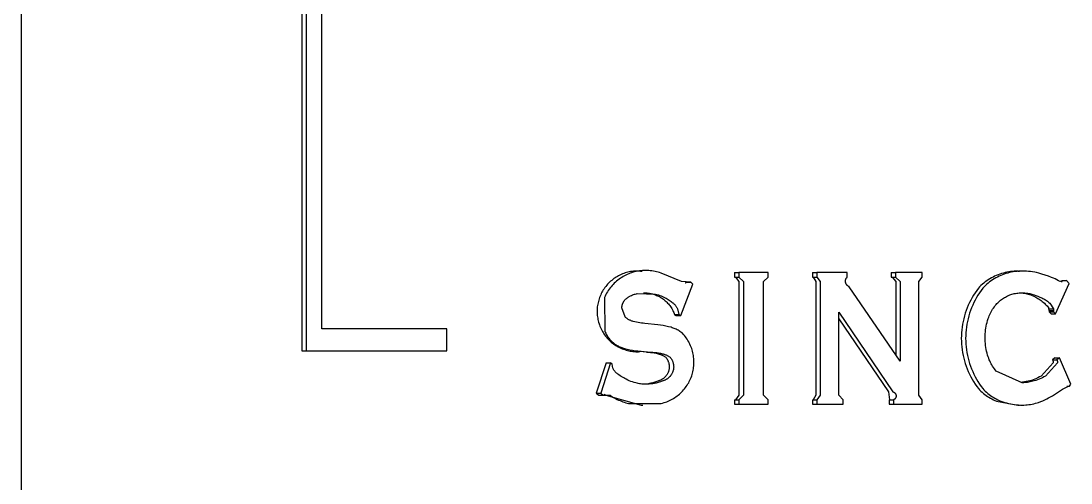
# Model space of a CAD drawing. Header units: millimetres. Extents: x -962 to 3068, y -237 to 2578.
# Drawn here: x 376.51 to 390.86, y 1935 to 1941.31 of the extents above; entities that cross this region are included whole.
import ezdxf

# ---------------------------------------------------------------- set-up
doc = ezdxf.new("R2010")
doc.units = ezdxf.units.MM
doc.header["$MEASUREMENT"] = 0
doc.layers.add('Domyślny', color=7, linetype='Continuous', true_color=0x000000)
doc.layers.add('Utwórz2D linie widoczne', color=7, linetype='Continuous', true_color=0x000000)

msp = doc.modelspace()

# ---------------------------------------------------------------- linework, layer by layer
at = {"layer": 'Domyślny'}
msp.add_line((376.512, 1980.801), (376.512, 1218.401), dxfattribs=at)
at = {"layer": 'Utwórz2D linie widoczne'}
for p, q in [((380.348, 1970.801), (380.348, 1936.801)), ((380.408, 1970.801), (380.408, 1936.801)), ((380.623, 1937.104), (380.623, 1970.497)), ((384.66, 1937.82), (384.643, 1937.81)), ((384.676, 1937.829), (384.66, 1937.82)), ((384.694, 1937.838), (384.676, 1937.829)), ((384.711, 1937.846), (384.694, 1937.838)), ((384.729, 1937.854), (384.711, 1937.846)), ((384.736, 1937.817), (384.718, 1937.805)), ((384.747, 1937.86), (384.729, 1937.854)), ((384.755, 1937.827), (384.736, 1937.817)), ((384.765, 1937.867), (384.747, 1937.86)), ((384.774, 1937.837), (384.755, 1937.827)), ((384.783, 1937.872), (384.765, 1937.867)), ((384.794, 1937.846), (384.774, 1937.837)), ((384.802, 1937.877), (384.783, 1937.872)), ((384.814, 1937.855), (384.794, 1937.846)), ((384.821, 1937.881), (384.802, 1937.877)), ((384.834, 1937.862), (384.814, 1937.855)), ((384.84, 1937.885), (384.821, 1937.881)), ((384.854, 1937.869), (384.834, 1937.862)), ((384.859, 1937.888), (384.84, 1937.885)), ((384.875, 1937.876), (384.854, 1937.869)), ((384.878, 1937.89), (384.859, 1937.888)), ((384.895, 1937.881), (384.875, 1937.876)), ((384.897, 1937.892), (384.878, 1937.89)), ((384.916, 1937.886), (384.895, 1937.881)), ((384.916, 1937.893), (384.897, 1937.892)), ((384.935, 1937.893), (384.916, 1937.893)), ((384.938, 1937.89), (384.916, 1937.886)), ((384.954, 1937.892), (384.935, 1937.893)), ((384.959, 1937.894), (384.938, 1937.89)), ((384.974, 1937.891), (384.954, 1937.892)), ((384.98, 1937.897), (384.959, 1937.894)), ((384.974, 1937.891), (384.997, 1937.891)), ((385.002, 1937.899), (384.98, 1937.897)), ((385.023, 1937.9), (385.002, 1937.899)), ((385.045, 1937.9), (385.023, 1937.9)), ((385.066, 1937.9), (385.045, 1937.9)), ((385.088, 1937.899), (385.066, 1937.9)), ((385.109, 1937.897), (385.088, 1937.899)), ((385.131, 1937.895), (385.109, 1937.897)), ((385.152, 1937.891), (385.131, 1937.895)), ((385.173, 1937.887), (385.152, 1937.891)), ((385.194, 1937.883), (385.173, 1937.887)), ((385.215, 1937.877), (385.194, 1937.883)), ((385.236, 1937.871), (385.215, 1937.877)), ((385.256, 1937.864), (385.236, 1937.871)), ((385.535, 1937.748), (385.256, 1937.864)), ((386.257, 1937.871), (386.318, 1937.871)), ((386.257, 1937.871), (386.257, 1937.809)), ((386.719, 1937.871), (386.318, 1937.871)), ((386.318, 1937.871), (386.318, 1937.809)), ((386.719, 1937.809), (386.719, 1937.871)), ((387.324, 1937.871), (387.384, 1937.871)), ((387.324, 1937.871), (387.324, 1937.809)), ((387.798, 1937.871), (387.384, 1937.871)), ((387.384, 1937.871), (387.384, 1937.809)), ((387.798, 1937.809), (387.798, 1937.871)), ((388.398, 1937.871), (388.458, 1937.871)), ((388.398, 1937.871), (388.398, 1937.809)), ((388.823, 1937.871), (388.458, 1937.871)), ((388.458, 1937.871), (388.458, 1937.809)), ((388.823, 1937.809), (388.823, 1937.871)), ((389.813, 1937.822), (389.791, 1937.811)), ((389.836, 1937.832), (389.813, 1937.822)), ((389.86, 1937.842), (389.836, 1937.832)), ((389.874, 1937.822), (389.851, 1937.811)), ((389.883, 1937.851), (389.86, 1937.842)), ((389.897, 1937.832), (389.874, 1937.822)), ((389.907, 1937.859), (389.883, 1937.851)), ((389.92, 1937.842), (389.897, 1937.832)), ((389.932, 1937.866), (389.907, 1937.859)), ((389.944, 1937.851), (389.92, 1937.842)), ((389.956, 1937.872), (389.932, 1937.866)), ((389.968, 1937.859), (389.944, 1937.851)), ((389.981, 1937.877), (389.956, 1937.872)), ((389.992, 1937.866), (389.968, 1937.859)), ((390.006, 1937.882), (389.981, 1937.877)), ((390.016, 1937.872), (389.992, 1937.866)), ((390.031, 1937.885), (390.006, 1937.882)), ((390.041, 1937.877), (390.016, 1937.872)), ((390.056, 1937.888), (390.031, 1937.885)), ((390.066, 1937.882), (390.041, 1937.877)), ((390.081, 1937.89), (390.056, 1937.888)), ((390.091, 1937.885), (390.066, 1937.882)), ((390.106, 1937.891), (390.081, 1937.89)), ((390.116, 1937.888), (390.091, 1937.885)), ((390.131, 1937.891), (390.106, 1937.891)), ((390.141, 1937.89), (390.116, 1937.888)), ((390.131, 1937.891), (390.153, 1937.891)), ((390.166, 1937.891), (390.141, 1937.89)), ((390.191, 1937.891), (390.166, 1937.891)), ((390.22, 1937.891), (390.191, 1937.891)), ((390.248, 1937.89), (390.22, 1937.891)), ((390.276, 1937.888), (390.248, 1937.89)), ((390.304, 1937.885), (390.276, 1937.888)), ((390.332, 1937.881), (390.304, 1937.885)), ((390.36, 1937.876), (390.332, 1937.881)), ((390.387, 1937.871), (390.36, 1937.876)), ((390.415, 1937.864), (390.387, 1937.871)), ((390.459, 1937.852), (390.415, 1937.864)), ((390.504, 1937.838), (390.459, 1937.852)), ((390.547, 1937.822), (390.504, 1937.838)), ((390.59, 1937.806), (390.547, 1937.822)), ((384.5, 1937.683), (384.489, 1937.668)), ((384.513, 1937.698), (384.5, 1937.683)), ((384.525, 1937.712), (384.513, 1937.698)), ((384.538, 1937.726), (384.525, 1937.712)), ((384.552, 1937.74), (384.538, 1937.726)), ((384.566, 1937.753), (384.552, 1937.74)), ((384.572, 1937.678), (384.559, 1937.662)), ((384.581, 1937.766), (384.566, 1937.753)), ((384.586, 1937.695), (384.572, 1937.678)), ((384.596, 1937.778), (384.581, 1937.766)), ((384.601, 1937.71), (384.586, 1937.695)), ((384.611, 1937.789), (384.596, 1937.778)), ((384.616, 1937.726), (384.601, 1937.71)), ((384.627, 1937.8), (384.611, 1937.789)), ((384.632, 1937.74), (384.616, 1937.726)), ((384.643, 1937.81), (384.627, 1937.8)), ((384.648, 1937.755), (384.632, 1937.74)), ((384.665, 1937.768), (384.648, 1937.755)), ((384.682, 1937.781), (384.665, 1937.768)), ((384.7, 1937.794), (384.682, 1937.781)), ((384.718, 1937.805), (384.7, 1937.794)), ((385.524, 1937.286), (385.691, 1937.714)), ((385.662, 1937.741), (385.535, 1937.748)), ((385.585, 1937.726), (385.583, 1937.726)), ((385.586, 1937.727), (385.585, 1937.726)), ((385.587, 1937.728), (385.586, 1937.727)), ((385.588, 1937.728), (385.587, 1937.728)), ((385.59, 1937.729), (385.588, 1937.728)), ((385.591, 1937.73), (385.59, 1937.729)), ((385.592, 1937.731), (385.591, 1937.73)), ((385.593, 1937.732), (385.592, 1937.731)), ((385.594, 1937.732), (385.593, 1937.732)), ((385.595, 1937.733), (385.594, 1937.732)), ((385.597, 1937.734), (385.595, 1937.733)), ((385.598, 1937.735), (385.597, 1937.734)), ((385.599, 1937.737), (385.598, 1937.735)), ((385.6, 1937.738), (385.599, 1937.737)), ((385.601, 1937.74), (385.6, 1937.739)), ((385.6, 1937.739), (385.6, 1937.738)), ((385.602, 1937.741), (385.601, 1937.74)), ((385.602, 1937.741), (385.662, 1937.741)), ((385.691, 1937.714), (385.662, 1937.741)), ((386.257, 1937.809), (386.318, 1937.809)), ((386.272, 1937.809), (386.32, 1937.748)), ((386.318, 1937.809), (386.38, 1937.748)), ((386.32, 1937.748), (386.32, 1936.195)), ((386.38, 1937.748), (386.38, 1936.195)), ((386.656, 1937.748), (386.719, 1937.809)), ((386.656, 1936.195), (386.656, 1937.748)), ((387.324, 1937.809), (387.384, 1937.809)), ((387.334, 1937.809), (387.37, 1937.748)), ((387.37, 1937.748), (387.37, 1936.195)), ((387.384, 1937.809), (387.43, 1937.748)), ((387.43, 1937.748), (387.43, 1936.195)), ((387.775, 1937.757), (387.776, 1937.76)), ((387.775, 1937.755), (387.775, 1937.757)), ((387.775, 1937.752), (387.775, 1937.755)), ((387.775, 1937.749), (387.775, 1937.752)), ((387.776, 1937.746), (387.775, 1937.749)), ((387.776, 1937.766), (387.777, 1937.768)), ((387.776, 1937.763), (387.776, 1937.766)), ((387.776, 1937.76), (387.776, 1937.763)), ((387.776, 1937.744), (387.776, 1937.746)), ((387.776, 1937.741), (387.776, 1937.744)), ((387.777, 1937.738), (387.776, 1937.741)), ((387.777, 1937.771), (387.778, 1937.774)), ((387.777, 1937.768), (387.777, 1937.771)), ((387.778, 1937.735), (387.777, 1937.738)), ((387.778, 1937.776), (387.779, 1937.779)), ((387.778, 1937.774), (387.778, 1937.776)), ((387.778, 1937.733), (387.778, 1937.735)), ((387.779, 1937.73), (387.778, 1937.733)), ((387.779, 1937.779), (387.78, 1937.782)), ((387.78, 1937.727), (387.779, 1937.73)), ((387.78, 1937.782), (387.781, 1937.784)), ((387.781, 1937.725), (387.78, 1937.727)), ((387.781, 1937.784), (387.782, 1937.787)), ((387.782, 1937.722), (387.781, 1937.725)), ((387.782, 1937.787), (387.783, 1937.789)), ((387.783, 1937.72), (387.782, 1937.722)), ((387.783, 1937.789), (387.785, 1937.792)), ((387.784, 1937.717), (387.783, 1937.72)), ((387.786, 1937.715), (387.784, 1937.717)), ((387.785, 1937.792), (387.786, 1937.794)), ((387.786, 1937.794), (387.787, 1937.796)), ((387.787, 1937.713), (387.786, 1937.715)), ((387.787, 1937.796), (387.789, 1937.799)), ((387.788, 1937.71), (387.787, 1937.713)), ((387.79, 1937.708), (387.788, 1937.71)), ((387.789, 1937.799), (387.79, 1937.801)), ((387.79, 1937.801), (387.792, 1937.803)), ((387.792, 1937.706), (387.79, 1937.708)), ((387.792, 1937.803), (387.794, 1937.805)), ((387.793, 1937.704), (387.792, 1937.706)), ((387.795, 1937.701), (387.793, 1937.704)), ((387.794, 1937.805), (387.796, 1937.807)), ((387.797, 1937.699), (387.795, 1937.701)), ((387.796, 1937.807), (387.798, 1937.809)), ((387.799, 1937.697), (387.797, 1937.699)), ((387.801, 1937.695), (387.799, 1937.697)), ((387.803, 1937.694), (387.801, 1937.695)), ((387.805, 1937.692), (387.803, 1937.694)), ((387.807, 1937.69), (387.805, 1937.692)), ((387.809, 1937.689), (387.807, 1937.69)), ((387.812, 1937.687), (387.809, 1937.689)), ((387.814, 1937.686), (387.812, 1937.687)), ((387.816, 1937.684), (387.814, 1937.686)), ((387.819, 1937.683), (387.816, 1937.684)), ((387.821, 1937.682), (387.819, 1937.683)), ((387.824, 1937.681), (387.821, 1937.682)), ((387.826, 1937.679), (387.824, 1937.681)), ((388.521, 1936.66), (387.826, 1937.679)), ((388.398, 1937.809), (388.458, 1937.809)), ((388.412, 1937.809), (388.461, 1937.748)), ((388.458, 1937.809), (388.521, 1937.748)), ((388.461, 1937.748), (388.461, 1936.749)), ((388.521, 1937.748), (388.521, 1936.66)), ((388.777, 1937.748), (388.823, 1937.809)), ((388.777, 1936.195), (388.777, 1937.748)), ((389.608, 1937.677), (389.591, 1937.659)), ((389.626, 1937.695), (389.608, 1937.677)), ((389.645, 1937.712), (389.626, 1937.695)), ((389.664, 1937.728), (389.645, 1937.712)), ((389.668, 1937.677), (389.651, 1937.659)), ((389.684, 1937.744), (389.664, 1937.728)), ((389.686, 1937.695), (389.668, 1937.677)), ((389.705, 1937.758), (389.684, 1937.744)), ((389.705, 1937.712), (389.686, 1937.695)), ((389.725, 1937.773), (389.705, 1937.758)), ((389.724, 1937.728), (389.705, 1937.712)), ((389.744, 1937.744), (389.724, 1937.728)), ((389.747, 1937.786), (389.725, 1937.773)), ((389.765, 1937.758), (389.744, 1937.744)), ((389.769, 1937.799), (389.747, 1937.786)), ((389.786, 1937.773), (389.765, 1937.758)), ((389.791, 1937.811), (389.769, 1937.799)), ((389.807, 1937.786), (389.786, 1937.773)), ((389.829, 1937.799), (389.807, 1937.786)), ((389.851, 1937.811), (389.829, 1937.799)), ((390.615, 1937.796), (390.59, 1937.806)), ((390.639, 1937.785), (390.615, 1937.796)), ((390.663, 1937.773), (390.639, 1937.785)), ((390.644, 1937.31), (390.832, 1937.724)), ((390.686, 1937.761), (390.663, 1937.773)), ((390.709, 1937.748), (390.686, 1937.761)), ((390.796, 1937.765), (390.709, 1937.748)), ((390.736, 1937.765), (390.723, 1937.739)), ((390.736, 1937.765), (390.796, 1937.765)), ((390.832, 1937.724), (390.796, 1937.765)), ((384.416, 1937.533), (384.41, 1937.515)), ((384.423, 1937.551), (384.416, 1937.533)), ((384.431, 1937.568), (384.423, 1937.551)), ((384.439, 1937.586), (384.431, 1937.568)), ((384.448, 1937.603), (384.439, 1937.586)), ((384.457, 1937.62), (384.448, 1937.603)), ((384.467, 1937.636), (384.457, 1937.62)), ((384.478, 1937.652), (384.467, 1937.636)), ((384.489, 1937.668), (384.478, 1937.652)), ((384.49, 1937.552), (384.481, 1937.532)), ((384.481, 1937.532), (384.488, 1937.069)), ((384.5, 1937.571), (384.49, 1937.552)), ((384.51, 1937.59), (384.5, 1937.571)), ((384.522, 1937.609), (384.51, 1937.59)), ((384.533, 1937.627), (384.522, 1937.609)), ((384.546, 1937.644), (384.533, 1937.627)), ((384.559, 1937.662), (384.546, 1937.644)), ((384.79, 1937.524), (384.796, 1937.529)), ((384.796, 1937.529), (384.802, 1937.534)), ((384.802, 1937.534), (384.808, 1937.538)), ((384.808, 1937.538), (384.815, 1937.542)), ((384.815, 1937.542), (384.821, 1937.546)), ((384.821, 1937.546), (384.828, 1937.55)), ((384.828, 1937.55), (384.84, 1937.556)), ((384.84, 1937.556), (384.853, 1937.561)), ((384.853, 1937.561), (384.866, 1937.566)), ((384.866, 1937.566), (384.878, 1937.571)), ((384.878, 1937.571), (384.891, 1937.575)), ((384.891, 1937.575), (384.904, 1937.579)), ((384.904, 1937.579), (384.918, 1937.582)), ((384.918, 1937.582), (384.931, 1937.585)), ((384.931, 1937.585), (385.181, 1937.578)), ((385.016, 1937.596), (385.031, 1937.596)), ((385.031, 1937.596), (385.047, 1937.595)), ((385.041, 1937.597), (385.041, 1937.597)), ((385.047, 1937.595), (385.062, 1937.594)), ((385.062, 1937.594), (385.077, 1937.593)), ((385.077, 1937.593), (385.092, 1937.591)), ((385.092, 1937.591), (385.107, 1937.588)), ((385.107, 1937.588), (385.122, 1937.585)), ((385.122, 1937.585), (385.137, 1937.581)), ((385.137, 1937.581), (385.152, 1937.577)), ((385.152, 1937.577), (385.167, 1937.572)), ((385.167, 1937.572), (385.181, 1937.567)), ((385.181, 1937.578), (385.2, 1937.573)), ((385.181, 1937.567), (385.195, 1937.561)), ((385.195, 1937.561), (385.209, 1937.555)), ((385.2, 1937.573), (385.22, 1937.567)), ((385.209, 1937.555), (385.223, 1937.548)), ((385.22, 1937.567), (385.238, 1937.561)), ((385.223, 1937.548), (385.237, 1937.541)), ((385.237, 1937.541), (385.25, 1937.533)), ((385.238, 1937.561), (385.257, 1937.553)), ((385.25, 1937.533), (385.263, 1937.525)), ((385.257, 1937.553), (385.276, 1937.546)), ((385.276, 1937.546), (385.294, 1937.538)), ((385.294, 1937.538), (385.312, 1937.529)), ((385.312, 1937.529), (385.326, 1937.522)), ((389.505, 1937.53), (389.486, 1937.496)), ((389.525, 1937.563), (389.505, 1937.53)), ((389.546, 1937.596), (389.525, 1937.563)), ((389.568, 1937.628), (389.546, 1937.596)), ((389.565, 1937.53), (389.546, 1937.496)), ((389.585, 1937.563), (389.565, 1937.53)), ((389.591, 1937.659), (389.568, 1937.628)), ((389.606, 1937.596), (389.585, 1937.563)), ((389.628, 1937.628), (389.606, 1937.596)), ((389.651, 1937.659), (389.628, 1937.628)), ((389.933, 1937.522), (389.946, 1937.53)), ((389.946, 1937.53), (389.961, 1937.538)), ((389.961, 1937.538), (389.975, 1937.546)), ((389.975, 1937.546), (389.99, 1937.553)), ((389.99, 1937.553), (390.004, 1937.56)), ((390.004, 1937.56), (390.02, 1937.566)), ((390.02, 1937.566), (390.035, 1937.571)), ((390.035, 1937.571), (390.05, 1937.576)), ((390.05, 1937.576), (390.066, 1937.581)), ((390.066, 1937.581), (390.082, 1937.585)), ((390.082, 1937.585), (390.098, 1937.588)), ((390.098, 1937.588), (390.114, 1937.591)), ((390.114, 1937.591), (390.13, 1937.593)), ((390.13, 1937.593), (390.146, 1937.595)), ((390.146, 1937.595), (390.162, 1937.596)), ((390.162, 1937.596), (390.179, 1937.597)), ((390.166, 1937.596), (390.184, 1937.594)), ((390.179, 1937.597), (390.195, 1937.597)), ((390.184, 1937.594), (390.202, 1937.592)), ((390.195, 1937.597), (390.211, 1937.596)), ((390.202, 1937.592), (390.22, 1937.589)), ((390.211, 1937.596), (390.227, 1937.595)), ((390.22, 1937.589), (390.238, 1937.586)), ((390.227, 1937.595), (390.244, 1937.593)), ((390.238, 1937.586), (390.255, 1937.582)), ((390.244, 1937.593), (390.26, 1937.591)), ((390.255, 1937.582), (390.273, 1937.577)), ((390.26, 1937.591), (390.276, 1937.588)), ((390.273, 1937.577), (390.29, 1937.572)), ((390.276, 1937.588), (390.292, 1937.585)), ((390.29, 1937.572), (390.307, 1937.566)), ((390.292, 1937.585), (390.307, 1937.581)), ((390.307, 1937.581), (390.323, 1937.577)), ((390.307, 1937.566), (390.324, 1937.56)), ((390.323, 1937.577), (390.351, 1937.568)), ((390.324, 1937.56), (390.341, 1937.553)), ((390.341, 1937.553), (390.357, 1937.546)), ((390.351, 1937.568), (390.378, 1937.559)), ((390.357, 1937.546), (390.374, 1937.538)), ((390.374, 1937.538), (390.39, 1937.529)), ((390.378, 1937.559), (390.405, 1937.549)), ((390.39, 1937.529), (390.405, 1937.52)), ((390.405, 1937.549), (390.432, 1937.538)), ((390.432, 1937.538), (390.459, 1937.525)), ((384.385, 1937.402), (384.384, 1937.383)), ((384.388, 1937.421), (384.385, 1937.402)), ((384.391, 1937.44), (384.388, 1937.421)), ((384.395, 1937.459), (384.391, 1937.44)), ((384.399, 1937.478), (384.395, 1937.459)), ((384.404, 1937.496), (384.399, 1937.478)), ((384.41, 1937.515), (384.404, 1937.496)), ((384.722, 1937.41), (384.723, 1937.415)), ((384.722, 1937.404), (384.722, 1937.41)), ((384.722, 1937.399), (384.722, 1937.404)), ((384.722, 1937.394), (384.722, 1937.399)), ((384.722, 1937.389), (384.722, 1937.394)), ((384.764, 1937.266), (384.722, 1937.389)), ((384.723, 1937.415), (384.724, 1937.42)), ((384.724, 1937.42), (384.725, 1937.425)), ((384.725, 1937.425), (384.726, 1937.43)), ((384.726, 1937.43), (384.727, 1937.435)), ((384.727, 1937.435), (384.729, 1937.44)), ((384.729, 1937.44), (384.73, 1937.445)), ((384.73, 1937.445), (384.732, 1937.45)), ((384.732, 1937.45), (384.734, 1937.455)), ((384.734, 1937.455), (384.736, 1937.459)), ((384.736, 1937.459), (384.738, 1937.464)), ((384.738, 1937.464), (384.741, 1937.469)), ((384.741, 1937.469), (384.743, 1937.473)), ((384.743, 1937.473), (384.746, 1937.478)), ((384.746, 1937.478), (384.749, 1937.482)), ((384.749, 1937.482), (384.752, 1937.486)), ((384.752, 1937.486), (384.757, 1937.492)), ((384.757, 1937.492), (384.762, 1937.498)), ((384.762, 1937.498), (384.767, 1937.504)), ((384.767, 1937.504), (384.772, 1937.509)), ((384.772, 1937.509), (384.778, 1937.514)), ((384.778, 1937.514), (384.784, 1937.519)), ((384.784, 1937.519), (384.79, 1937.524)), ((385.263, 1937.525), (385.276, 1937.517)), ((385.276, 1937.517), (385.288, 1937.508)), ((385.288, 1937.508), (385.3, 1937.498)), ((385.3, 1937.498), (385.312, 1937.488)), ((385.312, 1937.488), (385.324, 1937.478)), ((385.324, 1937.478), (385.335, 1937.467)), ((385.326, 1937.522), (385.34, 1937.514)), ((385.335, 1937.467), (385.345, 1937.456)), ((385.34, 1937.514), (385.353, 1937.506)), ((385.345, 1937.456), (385.356, 1937.445)), ((385.353, 1937.506), (385.367, 1937.497)), ((385.356, 1937.445), (385.366, 1937.433)), ((385.366, 1937.433), (385.375, 1937.421)), ((385.367, 1937.497), (385.38, 1937.488)), ((385.375, 1937.421), (385.384, 1937.409)), ((385.38, 1937.488), (385.392, 1937.479)), ((385.384, 1937.409), (385.393, 1937.396)), ((385.392, 1937.479), (385.405, 1937.469)), ((385.393, 1937.396), (385.401, 1937.383)), ((385.405, 1937.469), (385.417, 1937.459)), ((385.417, 1937.459), (385.424, 1937.453)), ((385.424, 1937.453), (385.43, 1937.447)), ((385.43, 1937.447), (385.436, 1937.441)), ((385.436, 1937.441), (385.442, 1937.435)), ((385.442, 1937.435), (385.448, 1937.428)), ((385.448, 1937.428), (385.453, 1937.422)), ((385.453, 1937.422), (385.458, 1937.415)), ((385.458, 1937.415), (385.463, 1937.408)), ((385.463, 1937.408), (385.468, 1937.401)), ((385.468, 1937.401), (385.473, 1937.394)), ((385.473, 1937.394), (385.477, 1937.386)), ((385.477, 1937.386), (385.481, 1937.378)), ((389.437, 1937.39), (389.424, 1937.353)), ((389.452, 1937.426), (389.437, 1937.39)), ((389.469, 1937.461), (389.452, 1937.426)), ((389.486, 1937.496), (389.469, 1937.461)), ((389.498, 1937.39), (389.484, 1937.353)), ((389.513, 1937.426), (389.498, 1937.39)), ((389.529, 1937.461), (389.513, 1937.426)), ((389.546, 1937.496), (389.529, 1937.461)), ((389.786, 1937.371), (389.797, 1937.388)), ((389.797, 1937.388), (389.809, 1937.405)), ((389.809, 1937.405), (389.822, 1937.421)), ((389.822, 1937.421), (389.835, 1937.437)), ((389.835, 1937.437), (389.845, 1937.449)), ((389.845, 1937.449), (389.857, 1937.46)), ((389.857, 1937.46), (389.869, 1937.472)), ((389.869, 1937.472), (389.881, 1937.482)), ((389.881, 1937.482), (389.893, 1937.493)), ((389.893, 1937.493), (389.906, 1937.503)), ((389.906, 1937.503), (389.919, 1937.512)), ((389.919, 1937.512), (389.933, 1937.522)), ((390.405, 1937.52), (390.421, 1937.51)), ((390.421, 1937.51), (390.436, 1937.5)), ((390.436, 1937.5), (390.45, 1937.49)), ((390.45, 1937.49), (390.464, 1937.478)), ((390.459, 1937.525), (390.471, 1937.519)), ((390.464, 1937.478), (390.478, 1937.467)), ((390.471, 1937.519), (390.484, 1937.513)), ((390.478, 1937.467), (390.492, 1937.455)), ((390.484, 1937.513), (390.497, 1937.506)), ((390.492, 1937.455), (390.505, 1937.442)), ((390.497, 1937.506), (390.509, 1937.498)), ((390.505, 1937.442), (390.517, 1937.429)), ((390.509, 1937.498), (390.521, 1937.49)), ((390.517, 1937.429), (390.53, 1937.416)), ((390.521, 1937.49), (390.533, 1937.482)), ((390.53, 1937.416), (390.541, 1937.402)), ((390.533, 1937.482), (390.544, 1937.474)), ((390.541, 1937.402), (390.553, 1937.388)), ((390.544, 1937.474), (390.555, 1937.465)), ((390.558, 1937.355), (390.553, 1937.388)), ((390.555, 1937.465), (390.566, 1937.455)), ((390.566, 1937.455), (390.615, 1937.378)), ((384.384, 1937.383), (384.382, 1937.364)), ((384.382, 1937.364), (384.382, 1937.345)), ((384.382, 1937.345), (384.382, 1937.325)), ((384.382, 1937.325), (384.383, 1937.306)), ((384.383, 1937.306), (384.385, 1937.287)), ((384.385, 1937.287), (384.387, 1937.268)), ((384.387, 1937.268), (384.39, 1937.249)), ((384.39, 1937.249), (384.393, 1937.23)), ((384.771, 1937.26), (384.764, 1937.266)), ((384.778, 1937.254), (384.771, 1937.26)), ((384.785, 1937.248), (384.778, 1937.254)), ((384.793, 1937.243), (384.785, 1937.248)), ((384.8, 1937.237), (384.793, 1937.243)), ((385.401, 1937.383), (385.409, 1937.37)), ((385.409, 1937.37), (385.416, 1937.356)), ((385.416, 1937.356), (385.423, 1937.342)), ((385.423, 1937.342), (385.429, 1937.328)), ((385.429, 1937.328), (385.435, 1937.314)), ((385.435, 1937.314), (385.44, 1937.3)), ((385.44, 1937.3), (385.5, 1937.3)), ((385.44, 1937.3), (385.464, 1937.286)), ((385.464, 1937.286), (385.524, 1937.286)), ((385.481, 1937.378), (385.5, 1937.3)), ((385.5, 1937.3), (385.524, 1937.286)), ((387.686, 1936.195), (387.686, 1937.331)), ((387.686, 1937.331), (388.424, 1936.243)), ((387.686, 1937.242), (388.364, 1936.243)), ((389.39, 1937.242), (389.381, 1937.204)), ((389.4, 1937.279), (389.39, 1937.242)), ((389.411, 1937.317), (389.4, 1937.279)), ((389.424, 1937.353), (389.411, 1937.317)), ((389.45, 1937.242), (389.441, 1937.204)), ((389.46, 1937.279), (389.45, 1937.242)), ((389.471, 1937.317), (389.46, 1937.279)), ((389.484, 1937.353), (389.471, 1937.317)), ((389.716, 1937.218), (389.725, 1937.243)), ((389.725, 1937.243), (389.732, 1937.262)), ((389.732, 1937.262), (389.739, 1937.281)), ((389.739, 1937.281), (389.747, 1937.3)), ((389.747, 1937.3), (389.756, 1937.318)), ((389.756, 1937.318), (389.766, 1937.336)), ((389.766, 1937.336), (389.776, 1937.354)), ((389.776, 1937.354), (389.786, 1937.371)), ((390.554, 1937.378), (390.615, 1937.378)), ((390.558, 1937.355), (390.618, 1937.355)), ((390.558, 1937.355), (390.559, 1937.334)), ((390.559, 1937.334), (390.619, 1937.334)), ((390.559, 1937.334), (390.583, 1937.31)), ((390.583, 1937.31), (390.644, 1937.31)), ((390.615, 1937.378), (390.618, 1937.355)), ((390.618, 1937.355), (390.619, 1937.334)), ((390.619, 1937.334), (390.644, 1937.31)), ((382.329, 1937.104), (380.623, 1937.104)), ((382.329, 1936.801), (382.329, 1937.104)), ((384.393, 1937.23), (384.398, 1937.211)), ((384.398, 1937.211), (384.402, 1937.193)), ((384.402, 1937.193), (384.408, 1937.174)), ((384.408, 1937.174), (384.414, 1937.156)), ((384.414, 1937.156), (384.421, 1937.138)), ((384.421, 1937.138), (384.428, 1937.12)), ((384.428, 1937.12), (384.436, 1937.103)), ((384.436, 1937.103), (384.445, 1937.086)), ((384.808, 1937.233), (384.8, 1937.237)), ((384.816, 1937.228), (384.808, 1937.233)), ((384.824, 1937.224), (384.816, 1937.228)), ((384.832, 1937.22), (384.824, 1937.224)), ((384.841, 1937.216), (384.832, 1937.22)), ((384.849, 1937.213), (384.841, 1937.216)), ((384.858, 1937.209), (384.849, 1937.213)), ((384.866, 1937.207), (384.858, 1937.209)), ((384.875, 1937.204), (384.866, 1937.207)), ((384.897, 1937.198), (384.875, 1937.204)), ((384.92, 1937.193), (384.897, 1937.198)), ((384.942, 1937.188), (384.92, 1937.193)), ((384.964, 1937.184), (384.942, 1937.188)), ((384.987, 1937.181), (384.964, 1937.184)), ((385.01, 1937.179), (384.987, 1937.181)), ((385.032, 1937.177), (385.01, 1937.179)), ((385.213, 1937.16), (385.032, 1937.177)), ((385.249, 1937.155), (385.213, 1937.16)), ((385.285, 1937.149), (385.249, 1937.155)), ((385.321, 1937.142), (385.285, 1937.149)), ((385.357, 1937.133), (385.321, 1937.142)), ((385.393, 1937.124), (385.357, 1937.133)), ((385.407, 1937.119), (385.393, 1937.124)), ((385.421, 1937.114), (385.407, 1937.119)), ((385.435, 1937.109), (385.421, 1937.114)), ((385.449, 1937.103), (385.435, 1937.109)), ((385.462, 1937.097), (385.449, 1937.103)), ((389.368, 1937.127), (389.363, 1937.089)), ((389.374, 1937.166), (389.368, 1937.127)), ((389.381, 1937.204), (389.374, 1937.166)), ((389.428, 1937.127), (389.423, 1937.089)), ((389.434, 1937.166), (389.428, 1937.127)), ((389.441, 1937.204), (389.434, 1937.166)), ((389.689, 1937.088), (389.693, 1937.114)), ((389.693, 1937.114), (389.697, 1937.141)), ((389.697, 1937.141), (389.703, 1937.167)), ((389.703, 1937.167), (389.709, 1937.192)), ((389.709, 1937.192), (389.716, 1937.218)), ((384.445, 1937.086), (384.454, 1937.069)), ((384.454, 1937.069), (384.464, 1937.052)), ((384.464, 1937.052), (384.474, 1937.036)), ((384.474, 1937.036), (384.485, 1937.02)), ((384.485, 1937.02), (384.497, 1937.005)), ((384.488, 1937.069), (384.494, 1937.056)), ((384.494, 1937.056), (384.5, 1937.044)), ((384.497, 1937.005), (384.509, 1936.99)), ((384.5, 1937.044), (384.506, 1937.032)), ((384.506, 1937.032), (384.512, 1937.02)), ((384.509, 1936.99), (384.521, 1936.975)), ((384.512, 1937.02), (384.519, 1937.008)), ((384.519, 1937.008), (384.527, 1936.997)), ((384.521, 1936.975), (384.534, 1936.961)), ((384.527, 1936.997), (384.535, 1936.985)), ((384.534, 1936.961), (384.548, 1936.948)), ((384.535, 1936.985), (384.543, 1936.974)), ((384.543, 1936.974), (384.551, 1936.964)), ((384.551, 1936.964), (384.56, 1936.953)), ((385.476, 1937.091), (385.462, 1937.097)), ((385.489, 1937.083), (385.476, 1937.091)), ((385.501, 1937.076), (385.489, 1937.083)), ((385.514, 1937.068), (385.501, 1937.076)), ((385.526, 1937.06), (385.514, 1937.068)), ((385.538, 1937.051), (385.526, 1937.06)), ((385.55, 1937.042), (385.538, 1937.051)), ((385.564, 1937.027), (385.55, 1937.042)), ((385.576, 1937.011), (385.564, 1937.027)), ((385.589, 1936.995), (385.576, 1937.011)), ((385.601, 1936.979), (385.589, 1936.995)), ((385.612, 1936.962), (385.601, 1936.979)), ((385.623, 1936.945), (385.612, 1936.962)), ((389.358, 1937.011), (389.357, 1936.973)), ((389.357, 1936.973), (389.358, 1936.934)), ((389.36, 1937.05), (389.358, 1937.011)), ((389.363, 1937.089), (389.36, 1937.05)), ((389.418, 1937.011), (389.417, 1936.973)), ((389.417, 1936.973), (389.418, 1936.934)), ((389.42, 1937.05), (389.418, 1937.011)), ((389.423, 1937.089), (389.42, 1937.05)), ((389.684, 1937.035), (389.686, 1937.061)), ((389.684, 1937.008), (389.684, 1937.035)), ((389.684, 1936.982), (389.684, 1937.008)), ((389.684, 1936.955), (389.684, 1936.982)), ((389.684, 1936.929), (389.684, 1936.955)), ((389.686, 1937.061), (389.689, 1937.088)), ((384.548, 1936.948), (384.562, 1936.934)), ((384.56, 1936.953), (384.57, 1936.943)), ((384.562, 1936.934), (384.576, 1936.922)), ((384.57, 1936.943), (384.579, 1936.934)), ((384.576, 1936.922), (384.591, 1936.909)), ((384.579, 1936.934), (384.589, 1936.924)), ((384.589, 1936.924), (384.6, 1936.915)), ((384.591, 1936.909), (384.606, 1936.898)), ((384.6, 1936.915), (384.61, 1936.907)), ((384.606, 1936.898), (384.622, 1936.887)), ((384.61, 1936.907), (384.621, 1936.898)), ((384.621, 1936.898), (384.633, 1936.891)), ((384.622, 1936.887), (384.638, 1936.876)), ((384.633, 1936.891), (384.644, 1936.883)), ((384.638, 1936.876), (384.655, 1936.866)), ((384.644, 1936.883), (384.656, 1936.876)), ((384.655, 1936.866), (384.671, 1936.857)), ((384.656, 1936.876), (384.668, 1936.87)), ((384.668, 1936.87), (384.68, 1936.863)), ((384.671, 1936.857), (384.688, 1936.848)), ((384.68, 1936.863), (384.692, 1936.858)), ((384.688, 1936.848), (384.706, 1936.84)), ((384.692, 1936.858), (384.705, 1936.852)), ((384.705, 1936.852), (384.718, 1936.847)), ((384.706, 1936.84), (384.723, 1936.832)), ((384.718, 1936.847), (384.731, 1936.843)), ((384.723, 1936.832), (384.741, 1936.825)), ((384.731, 1936.843), (384.744, 1936.838)), ((384.741, 1936.825), (384.759, 1936.819)), ((384.744, 1936.838), (384.757, 1936.835)), ((384.757, 1936.835), (384.792, 1936.826)), ((384.759, 1936.819), (384.778, 1936.813)), ((384.778, 1936.813), (384.796, 1936.808)), ((384.792, 1936.826), (384.828, 1936.818)), ((384.828, 1936.818), (384.864, 1936.811)), ((384.864, 1936.811), (384.901, 1936.805)), ((385.633, 1936.928), (385.623, 1936.945)), ((385.642, 1936.91), (385.633, 1936.928)), ((385.651, 1936.892), (385.642, 1936.91)), ((385.659, 1936.873), (385.651, 1936.892)), ((385.667, 1936.854), (385.659, 1936.873)), ((385.674, 1936.836), (385.667, 1936.854)), ((385.68, 1936.816), (385.674, 1936.836)), ((385.685, 1936.797), (385.68, 1936.816)), ((389.358, 1936.934), (389.36, 1936.895)), ((389.36, 1936.895), (389.363, 1936.856)), ((389.363, 1936.856), (389.368, 1936.818)), ((389.368, 1936.818), (389.374, 1936.779)), ((389.418, 1936.934), (389.42, 1936.895)), ((389.42, 1936.895), (389.423, 1936.856)), ((389.423, 1936.856), (389.428, 1936.818)), ((389.428, 1936.818), (389.434, 1936.779)), ((389.686, 1936.902), (389.684, 1936.929)), ((389.689, 1936.876), (389.686, 1936.902)), ((389.693, 1936.849), (389.689, 1936.876)), ((389.697, 1936.823), (389.693, 1936.849)), ((389.703, 1936.797), (389.697, 1936.823)), ((380.348, 1936.801), (380.408, 1936.801)), ((380.408, 1936.801), (382.329, 1936.801)), ((384.796, 1936.808), (384.815, 1936.803)), ((384.815, 1936.803), (384.834, 1936.8)), ((384.834, 1936.8), (384.853, 1936.796)), ((384.853, 1936.796), (384.872, 1936.794)), ((384.872, 1936.794), (384.891, 1936.792)), ((384.891, 1936.792), (384.91, 1936.791)), ((384.901, 1936.805), (384.937, 1936.801)), ((384.91, 1936.791), (384.929, 1936.791)), ((384.929, 1936.791), (384.949, 1936.791)), ((384.937, 1936.801), (385.117, 1936.785)), ((384.949, 1936.791), (384.968, 1936.792)), ((385.057, 1936.785), (384.968, 1936.792)), ((385.057, 1936.785), (385.083, 1936.784)), ((385.083, 1936.784), (385.11, 1936.781)), ((385.11, 1936.781), (385.136, 1936.778)), ((385.117, 1936.785), (385.143, 1936.784)), ((385.136, 1936.778), (385.162, 1936.774)), ((385.143, 1936.784), (385.17, 1936.781)), ((385.162, 1936.774), (385.188, 1936.769)), ((385.17, 1936.781), (385.196, 1936.778)), ((385.188, 1936.769), (385.214, 1936.763)), ((385.196, 1936.778), (385.222, 1936.774)), ((385.214, 1936.763), (385.223, 1936.761)), ((385.222, 1936.774), (385.248, 1936.769)), ((385.223, 1936.761), (385.232, 1936.758)), ((385.232, 1936.758), (385.24, 1936.756)), ((385.24, 1936.756), (385.249, 1936.753)), ((385.248, 1936.769), (385.274, 1936.763)), ((385.249, 1936.753), (385.257, 1936.75)), ((385.257, 1936.75), (385.265, 1936.746)), ((385.265, 1936.746), (385.273, 1936.742)), ((385.273, 1936.742), (385.281, 1936.738)), ((385.274, 1936.763), (385.283, 1936.761)), ((385.281, 1936.738), (385.289, 1936.734)), ((385.283, 1936.761), (385.292, 1936.758)), ((385.289, 1936.734), (385.297, 1936.729)), ((385.292, 1936.758), (385.3, 1936.756)), ((385.297, 1936.729), (385.304, 1936.724)), ((385.3, 1936.756), (385.309, 1936.753)), ((385.304, 1936.724), (385.311, 1936.719)), ((385.309, 1936.753), (385.317, 1936.75)), ((385.311, 1936.719), (385.319, 1936.714)), ((385.317, 1936.75), (385.325, 1936.746)), ((385.319, 1936.714), (385.325, 1936.708)), ((385.325, 1936.746), (385.333, 1936.742)), ((385.325, 1936.708), (385.33, 1936.702)), ((385.33, 1936.702), (385.334, 1936.697)), ((385.333, 1936.742), (385.341, 1936.738)), ((385.334, 1936.697), (385.337, 1936.691)), ((385.337, 1936.691), (385.341, 1936.685)), ((385.341, 1936.738), (385.349, 1936.734)), ((385.341, 1936.685), (385.344, 1936.679)), ((385.344, 1936.679), (385.347, 1936.673)), ((385.347, 1936.673), (385.35, 1936.667)), ((385.349, 1936.734), (385.357, 1936.729)), ((385.357, 1936.729), (385.364, 1936.724)), ((385.364, 1936.724), (385.371, 1936.719)), ((385.371, 1936.719), (385.379, 1936.714)), ((385.379, 1936.714), (385.386, 1936.708)), ((385.386, 1936.708), (385.39, 1936.702)), ((385.39, 1936.702), (385.394, 1936.697)), ((385.394, 1936.697), (385.397, 1936.691)), ((385.397, 1936.691), (385.401, 1936.685)), ((385.401, 1936.685), (385.404, 1936.679)), ((385.404, 1936.679), (385.407, 1936.673)), ((385.407, 1936.673), (385.41, 1936.667)), ((385.69, 1936.777), (385.685, 1936.797)), ((385.694, 1936.758), (385.69, 1936.777)), ((385.698, 1936.738), (385.694, 1936.758)), ((385.701, 1936.718), (385.698, 1936.738)), ((385.703, 1936.698), (385.701, 1936.718)), ((385.704, 1936.678), (385.703, 1936.698)), ((385.705, 1936.657), (385.704, 1936.678)), ((389.374, 1936.779), (389.381, 1936.741)), ((389.381, 1936.741), (389.39, 1936.703)), ((389.39, 1936.703), (389.4, 1936.666)), ((389.434, 1936.779), (389.441, 1936.741)), ((389.441, 1936.741), (389.45, 1936.703)), ((389.45, 1936.703), (389.46, 1936.666)), ((389.709, 1936.771), (389.703, 1936.797)), ((389.716, 1936.745), (389.709, 1936.771)), ((389.725, 1936.72), (389.716, 1936.745)), ((389.732, 1936.701), (389.725, 1936.72)), ((389.739, 1936.682), (389.732, 1936.701)), ((389.747, 1936.664), (389.739, 1936.682)), ((390.637, 1936.708), (390.603, 1936.681)), ((390.603, 1936.681), (390.663, 1936.681)), ((390.603, 1936.681), (390.604, 1936.678)), ((390.604, 1936.678), (390.605, 1936.676)), ((390.605, 1936.676), (390.606, 1936.673)), ((390.606, 1936.673), (390.607, 1936.671)), ((390.607, 1936.671), (390.608, 1936.668)), ((390.608, 1936.668), (390.609, 1936.665)), ((390.637, 1936.708), (390.697, 1936.708)), ((390.697, 1936.708), (390.663, 1936.681)), ((390.663, 1936.681), (390.664, 1936.678)), ((390.664, 1936.678), (390.665, 1936.676)), ((390.665, 1936.676), (390.666, 1936.673)), ((390.666, 1936.673), (390.667, 1936.671)), ((390.667, 1936.671), (390.668, 1936.668)), ((390.668, 1936.668), (390.669, 1936.665)), ((390.856, 1936.346), (390.697, 1936.708)), ((384.505, 1936.637), (384.371, 1936.223)), ((384.565, 1936.637), (384.431, 1936.223)), ((384.505, 1936.637), (384.565, 1936.637)), ((384.589, 1936.62), (384.565, 1936.637)), ((384.598, 1936.565), (384.589, 1936.62)), ((384.602, 1936.558), (384.598, 1936.565)), ((384.605, 1936.552), (384.602, 1936.558)), ((384.608, 1936.546), (384.605, 1936.552)), ((384.612, 1936.54), (384.608, 1936.546)), ((384.616, 1936.534), (384.612, 1936.54)), ((384.62, 1936.528), (384.616, 1936.534)), ((384.624, 1936.523), (384.62, 1936.528)), ((385.35, 1936.667), (385.353, 1936.66)), ((385.353, 1936.66), (385.355, 1936.654)), ((385.355, 1936.654), (385.358, 1936.647)), ((385.358, 1936.525), (385.356, 1936.518)), ((385.358, 1936.647), (385.36, 1936.641)), ((385.36, 1936.532), (385.358, 1936.525)), ((385.36, 1936.641), (385.361, 1936.634)), ((385.362, 1936.538), (385.36, 1936.532)), ((385.361, 1936.634), (385.363, 1936.627)), ((385.363, 1936.545), (385.362, 1936.538)), ((385.363, 1936.627), (385.364, 1936.62)), ((385.365, 1936.552), (385.363, 1936.545)), ((385.364, 1936.62), (385.365, 1936.614)), ((385.365, 1936.614), (385.366, 1936.607)), ((385.366, 1936.559), (385.365, 1936.552)), ((385.366, 1936.607), (385.367, 1936.6)), ((385.367, 1936.565), (385.366, 1936.559)), ((385.367, 1936.6), (385.367, 1936.593)), ((385.367, 1936.593), (385.368, 1936.586)), ((385.368, 1936.586), (385.367, 1936.579)), ((385.367, 1936.579), (385.367, 1936.572)), ((385.367, 1936.572), (385.367, 1936.565)), ((385.41, 1936.667), (385.413, 1936.66)), ((385.413, 1936.66), (385.415, 1936.654)), ((385.415, 1936.654), (385.418, 1936.647)), ((385.418, 1936.525), (385.416, 1936.518)), ((385.418, 1936.647), (385.42, 1936.641)), ((385.42, 1936.532), (385.418, 1936.525)), ((385.42, 1936.641), (385.422, 1936.634)), ((385.422, 1936.538), (385.42, 1936.532)), ((385.422, 1936.634), (385.423, 1936.627)), ((385.424, 1936.545), (385.422, 1936.538)), ((385.423, 1936.627), (385.424, 1936.62)), ((385.424, 1936.62), (385.426, 1936.614)), ((385.425, 1936.552), (385.424, 1936.545)), ((385.426, 1936.559), (385.425, 1936.552)), ((385.426, 1936.614), (385.426, 1936.607)), ((385.426, 1936.607), (385.427, 1936.6)), ((385.427, 1936.565), (385.426, 1936.559)), ((385.427, 1936.6), (385.427, 1936.593)), ((385.427, 1936.593), (385.428, 1936.586)), ((385.428, 1936.579), (385.427, 1936.572)), ((385.427, 1936.572), (385.427, 1936.565)), ((385.428, 1936.586), (385.428, 1936.579)), ((385.69, 1936.517), (385.694, 1936.537)), ((385.694, 1936.537), (385.698, 1936.557)), ((385.698, 1936.557), (385.701, 1936.577)), ((385.701, 1936.577), (385.703, 1936.597)), ((385.703, 1936.597), (385.704, 1936.617)), ((385.704, 1936.617), (385.705, 1936.637)), ((385.705, 1936.637), (385.705, 1936.657)), ((389.4, 1936.666), (389.411, 1936.628)), ((389.411, 1936.628), (389.424, 1936.592)), ((389.424, 1936.592), (389.437, 1936.555)), ((389.437, 1936.555), (389.452, 1936.519)), ((389.46, 1936.666), (389.471, 1936.628)), ((389.471, 1936.628), (389.484, 1936.592)), ((389.484, 1936.592), (389.498, 1936.555)), ((389.498, 1936.555), (389.513, 1936.519)), ((389.756, 1936.645), (389.747, 1936.664)), ((389.766, 1936.627), (389.756, 1936.645)), ((389.776, 1936.61), (389.766, 1936.627)), ((389.786, 1936.592), (389.776, 1936.61)), ((389.797, 1936.575), (389.786, 1936.592)), ((389.809, 1936.559), (389.797, 1936.575)), ((389.822, 1936.543), (389.809, 1936.559)), ((389.835, 1936.527), (389.822, 1936.543)), ((390.191, 1936.366), (389.835, 1936.527)), ((390.612, 1936.64), (390.448, 1936.457)), ((390.672, 1936.64), (390.508, 1936.457)), ((390.609, 1936.665), (390.61, 1936.662)), ((390.61, 1936.662), (390.611, 1936.66)), ((390.611, 1936.66), (390.611, 1936.657)), ((390.611, 1936.657), (390.612, 1936.654)), ((390.612, 1936.654), (390.612, 1936.651)), ((390.612, 1936.651), (390.612, 1936.648)), ((390.612, 1936.648), (390.612, 1936.645)), ((390.612, 1936.645), (390.612, 1936.643)), ((390.612, 1936.643), (390.612, 1936.64)), ((390.669, 1936.665), (390.67, 1936.662)), ((390.67, 1936.662), (390.671, 1936.66)), ((390.671, 1936.66), (390.671, 1936.657)), ((390.671, 1936.657), (390.672, 1936.654)), ((390.672, 1936.654), (390.672, 1936.651)), ((390.672, 1936.651), (390.672, 1936.648)), ((390.672, 1936.648), (390.672, 1936.645)), ((390.672, 1936.645), (390.673, 1936.643)), ((390.673, 1936.643), (390.672, 1936.64)), ((384.629, 1936.517), (384.624, 1936.523)), ((384.633, 1936.512), (384.629, 1936.517)), ((384.638, 1936.507), (384.633, 1936.512)), ((384.643, 1936.502), (384.638, 1936.507)), ((384.648, 1936.497), (384.643, 1936.502)), ((384.654, 1936.493), (384.648, 1936.497)), ((384.659, 1936.488), (384.654, 1936.493)), ((384.665, 1936.484), (384.659, 1936.488)), ((384.68, 1936.473), (384.665, 1936.484)), ((384.696, 1936.462), (384.68, 1936.473)), ((384.712, 1936.451), (384.696, 1936.462)), ((384.728, 1936.441), (384.712, 1936.451)), ((384.745, 1936.432), (384.728, 1936.441)), ((384.761, 1936.423), (384.745, 1936.432)), ((384.779, 1936.414), (384.761, 1936.423)), ((384.8, 1936.404), (384.779, 1936.414)), ((384.822, 1936.395), (384.8, 1936.404)), ((384.844, 1936.386), (384.822, 1936.395)), ((384.867, 1936.378), (384.844, 1936.386)), ((385.199, 1936.384), (385.185, 1936.379)), ((385.213, 1936.39), (385.199, 1936.384)), ((385.22, 1936.392), (385.213, 1936.39)), ((385.226, 1936.394), (385.22, 1936.392)), ((385.233, 1936.396), (385.226, 1936.394)), ((385.239, 1936.398), (385.233, 1936.396)), ((385.246, 1936.401), (385.239, 1936.398)), ((385.252, 1936.404), (385.246, 1936.401)), ((385.259, 1936.384), (385.246, 1936.379)), ((385.258, 1936.407), (385.252, 1936.404)), ((385.264, 1936.41), (385.258, 1936.407)), ((385.273, 1936.39), (385.259, 1936.384)), ((385.27, 1936.414), (385.264, 1936.41)), ((385.276, 1936.417), (385.27, 1936.414)), ((385.28, 1936.392), (385.273, 1936.39)), ((385.282, 1936.421), (385.276, 1936.417)), ((385.286, 1936.394), (385.28, 1936.392)), ((385.288, 1936.425), (385.282, 1936.421)), ((385.293, 1936.396), (385.286, 1936.394)), ((385.293, 1936.429), (385.288, 1936.425)), ((385.298, 1936.434), (385.293, 1936.429)), ((385.299, 1936.398), (385.293, 1936.396)), ((385.303, 1936.438), (385.298, 1936.434)), ((385.306, 1936.401), (385.299, 1936.398)), ((385.308, 1936.443), (385.303, 1936.438)), ((385.312, 1936.404), (385.306, 1936.401)), ((385.313, 1936.448), (385.308, 1936.443)), ((385.318, 1936.407), (385.312, 1936.404)), ((385.318, 1936.453), (385.313, 1936.448)), ((385.322, 1936.458), (385.318, 1936.453)), ((385.324, 1936.41), (385.318, 1936.407)), ((385.327, 1936.464), (385.322, 1936.458)), ((385.33, 1936.414), (385.324, 1936.41)), ((385.331, 1936.469), (385.327, 1936.464)), ((385.336, 1936.417), (385.33, 1936.414)), ((385.335, 1936.475), (385.331, 1936.469)), ((385.338, 1936.481), (385.335, 1936.475)), ((385.342, 1936.421), (385.336, 1936.417)), ((385.342, 1936.487), (385.338, 1936.481)), ((385.345, 1936.493), (385.342, 1936.487)), ((385.348, 1936.425), (385.342, 1936.421)), ((385.348, 1936.499), (385.345, 1936.493)), ((385.351, 1936.506), (385.348, 1936.499)), ((385.353, 1936.429), (385.348, 1936.425)), ((385.354, 1936.512), (385.351, 1936.506)), ((385.358, 1936.434), (385.353, 1936.429)), ((385.356, 1936.518), (385.354, 1936.512)), ((385.364, 1936.438), (385.358, 1936.434)), ((385.368, 1936.443), (385.364, 1936.438)), ((385.373, 1936.448), (385.368, 1936.443)), ((385.378, 1936.453), (385.373, 1936.448)), ((385.382, 1936.458), (385.378, 1936.453)), ((385.387, 1936.464), (385.382, 1936.458)), ((385.391, 1936.469), (385.387, 1936.464)), ((385.395, 1936.475), (385.391, 1936.469)), ((385.398, 1936.481), (385.395, 1936.475)), ((385.402, 1936.487), (385.398, 1936.481)), ((385.405, 1936.493), (385.402, 1936.487)), ((385.408, 1936.499), (385.405, 1936.493)), ((385.411, 1936.506), (385.408, 1936.499)), ((385.414, 1936.512), (385.411, 1936.506)), ((385.416, 1936.518), (385.414, 1936.512)), ((385.633, 1936.367), (385.642, 1936.385)), ((385.642, 1936.385), (385.651, 1936.403)), ((385.651, 1936.403), (385.659, 1936.422)), ((385.659, 1936.422), (385.667, 1936.44)), ((385.667, 1936.44), (385.674, 1936.459)), ((385.674, 1936.459), (385.68, 1936.478)), ((385.68, 1936.478), (385.685, 1936.498)), ((385.685, 1936.498), (385.69, 1936.517)), ((389.452, 1936.519), (389.469, 1936.484)), ((389.469, 1936.484), (389.486, 1936.449)), ((389.486, 1936.449), (389.505, 1936.415)), ((389.505, 1936.415), (389.525, 1936.382)), ((389.513, 1936.519), (389.529, 1936.484)), ((389.525, 1936.382), (389.546, 1936.349)), ((389.529, 1936.484), (389.546, 1936.449)), ((389.546, 1936.449), (389.565, 1936.415)), ((389.565, 1936.415), (389.585, 1936.382)), ((389.585, 1936.382), (389.606, 1936.349)), ((390.293, 1936.392), (390.17, 1936.368)), ((390.316, 1936.399), (390.293, 1936.392)), ((390.318, 1936.382), (390.3, 1936.378)), ((390.339, 1936.407), (390.316, 1936.399)), ((390.336, 1936.387), (390.318, 1936.382)), ((390.353, 1936.392), (390.336, 1936.387)), ((390.361, 1936.416), (390.339, 1936.407)), ((390.376, 1936.399), (390.353, 1936.392)), ((390.383, 1936.425), (390.361, 1936.416)), ((390.399, 1936.407), (390.376, 1936.399)), ((390.405, 1936.435), (390.383, 1936.425)), ((390.421, 1936.416), (390.399, 1936.407)), ((390.427, 1936.446), (390.405, 1936.435)), ((390.443, 1936.425), (390.421, 1936.416)), ((390.448, 1936.457), (390.427, 1936.446)), ((390.465, 1936.435), (390.443, 1936.425)), ((390.487, 1936.446), (390.465, 1936.435)), ((390.508, 1936.457), (390.487, 1936.446)), ((384.89, 1936.371), (384.867, 1936.378)), ((384.913, 1936.365), (384.89, 1936.371)), ((384.928, 1936.36), (384.913, 1936.365)), ((384.944, 1936.357), (384.928, 1936.36)), ((384.959, 1936.354), (384.944, 1936.357)), ((384.975, 1936.351), (384.959, 1936.354)), ((384.991, 1936.349), (384.975, 1936.351)), ((385.007, 1936.347), (384.991, 1936.349)), ((385.023, 1936.346), (385.007, 1936.347)), ((385.085, 1936.354), (385.011, 1936.347)), ((385.039, 1936.346), (385.023, 1936.346)), ((385.065, 1936.347), (385.039, 1936.346)), ((385.092, 1936.348), (385.065, 1936.347)), ((385.1, 1936.357), (385.085, 1936.354)), ((385.118, 1936.351), (385.092, 1936.348)), ((385.114, 1936.359), (385.1, 1936.357)), ((385.129, 1936.362), (385.114, 1936.359)), ((385.145, 1936.354), (385.118, 1936.351)), ((385.143, 1936.366), (385.129, 1936.362)), ((385.157, 1936.37), (385.143, 1936.366)), ((385.16, 1936.357), (385.145, 1936.354)), ((385.171, 1936.374), (385.157, 1936.37)), ((385.174, 1936.359), (385.16, 1936.357)), ((385.185, 1936.379), (385.171, 1936.374)), ((385.189, 1936.362), (385.174, 1936.359)), ((385.203, 1936.366), (385.189, 1936.362)), ((385.217, 1936.37), (385.203, 1936.366)), ((385.232, 1936.374), (385.217, 1936.37)), ((385.246, 1936.379), (385.232, 1936.374)), ((385.521, 1936.225), (385.536, 1936.239)), ((385.536, 1936.239), (385.55, 1936.253)), ((385.55, 1936.253), (385.563, 1936.268)), ((385.563, 1936.268), (385.576, 1936.284)), ((385.576, 1936.284), (385.589, 1936.3)), ((385.589, 1936.3), (385.6, 1936.316)), ((385.6, 1936.316), (385.612, 1936.333)), ((385.612, 1936.333), (385.622, 1936.35)), ((385.622, 1936.35), (385.633, 1936.367)), ((388.364, 1936.243), (388.378, 1936.134)), ((388.424, 1936.243), (388.426, 1936.243)), ((388.426, 1936.243), (388.428, 1936.242)), ((388.428, 1936.242), (388.43, 1936.241)), ((388.43, 1936.241), (388.431, 1936.241)), ((388.431, 1936.241), (388.433, 1936.24)), ((388.433, 1936.24), (388.435, 1936.239)), ((388.435, 1936.239), (388.437, 1936.238)), ((388.437, 1936.238), (388.439, 1936.237)), ((388.439, 1936.237), (388.44, 1936.236)), ((389.546, 1936.349), (389.568, 1936.317)), ((389.568, 1936.317), (389.591, 1936.286)), ((389.591, 1936.286), (389.607, 1936.269)), ((389.606, 1936.349), (389.628, 1936.317)), ((389.607, 1936.269), (389.624, 1936.253)), ((389.624, 1936.253), (389.641, 1936.237)), ((389.628, 1936.317), (389.651, 1936.286)), ((389.641, 1936.237), (389.659, 1936.222)), ((389.651, 1936.286), (389.667, 1936.269)), ((389.667, 1936.269), (389.684, 1936.253)), ((389.684, 1936.253), (389.701, 1936.237)), ((389.701, 1936.237), (389.719, 1936.222)), ((390.21, 1936.367), (390.191, 1936.366)), ((390.191, 1936.366), (390.191, 1936.366)), ((390.228, 1936.368), (390.21, 1936.367)), ((390.246, 1936.369), (390.228, 1936.368)), ((390.264, 1936.372), (390.246, 1936.369)), ((390.282, 1936.375), (390.264, 1936.372)), ((390.3, 1936.378), (390.282, 1936.375)), ((390.604, 1936.189), (390.741, 1936.281)), ((390.741, 1936.281), (390.823, 1936.32)), ((390.798, 1936.318), (390.837, 1936.318)), ((390.823, 1936.32), (390.825, 1936.32)), ((390.825, 1936.32), (390.827, 1936.319)), ((390.827, 1936.319), (390.828, 1936.319)), ((390.828, 1936.319), (390.83, 1936.319)), ((390.83, 1936.319), (390.832, 1936.319)), ((390.832, 1936.319), (390.834, 1936.319)), ((390.834, 1936.319), (390.835, 1936.318)), ((390.835, 1936.318), (390.837, 1936.318)), ((390.837, 1936.318), (390.856, 1936.346)), ((384.371, 1936.223), (384.431, 1936.223)), ((384.371, 1936.223), (384.405, 1936.195)), ((384.405, 1936.195), (384.466, 1936.195)), ((384.431, 1936.223), (384.466, 1936.195)), ((384.466, 1936.195), (384.56, 1936.197)), ((384.476, 1936.211), (384.482, 1936.208)), ((384.482, 1936.208), (384.488, 1936.205)), ((384.488, 1936.205), (384.494, 1936.201)), ((384.494, 1936.201), (384.5, 1936.197)), ((384.5, 1936.197), (384.983, 1936.062)), ((384.56, 1936.197), (384.584, 1936.181)), ((384.584, 1936.181), (384.608, 1936.166)), ((384.608, 1936.166), (384.633, 1936.152)), ((384.633, 1936.152), (384.658, 1936.139)), ((384.658, 1936.139), (384.676, 1936.13)), ((384.676, 1936.13), (384.695, 1936.122)), ((384.695, 1936.122), (384.714, 1936.114)), ((384.714, 1936.114), (384.733, 1936.107)), ((384.733, 1936.107), (384.753, 1936.1)), ((384.753, 1936.1), (384.773, 1936.094)), ((384.773, 1936.094), (384.792, 1936.089)), ((385.277, 1936.089), (385.296, 1936.095)), ((385.296, 1936.095), (385.315, 1936.101)), ((385.315, 1936.101), (385.334, 1936.108)), ((385.334, 1936.108), (385.353, 1936.115)), ((385.353, 1936.115), (385.371, 1936.124)), ((385.371, 1936.124), (385.39, 1936.132)), ((385.39, 1936.132), (385.407, 1936.142)), ((385.407, 1936.142), (385.425, 1936.152)), ((385.425, 1936.152), (385.442, 1936.163)), ((385.442, 1936.163), (385.459, 1936.174)), ((385.459, 1936.174), (385.475, 1936.186)), ((385.475, 1936.186), (385.491, 1936.198)), ((385.491, 1936.198), (385.506, 1936.211)), ((385.506, 1936.211), (385.521, 1936.225)), ((386.257, 1936.134), (386.257, 1936.072)), ((386.257, 1936.134), (386.318, 1936.134)), ((386.32, 1936.195), (386.272, 1936.135)), ((386.38, 1936.195), (386.318, 1936.134)), ((386.318, 1936.134), (386.318, 1936.072)), ((386.719, 1936.134), (386.656, 1936.195)), ((386.719, 1936.072), (386.719, 1936.134)), ((387.324, 1936.134), (387.324, 1936.072)), ((387.324, 1936.134), (387.384, 1936.134)), ((387.37, 1936.195), (387.334, 1936.135)), ((387.43, 1936.195), (387.384, 1936.134)), ((387.384, 1936.134), (387.384, 1936.072)), ((387.742, 1936.134), (387.686, 1936.195)), ((387.742, 1936.072), (387.742, 1936.134)), ((388.371, 1936.134), (388.431, 1936.134)), ((388.371, 1936.134), (388.371, 1936.072)), ((388.433, 1936.134), (388.431, 1936.134)), ((388.431, 1936.134), (388.431, 1936.072)), ((388.435, 1936.135), (388.433, 1936.134)), ((388.437, 1936.136), (388.435, 1936.135)), ((388.438, 1936.137), (388.437, 1936.136)), ((388.44, 1936.138), (388.438, 1936.137)), ((388.44, 1936.236), (388.442, 1936.235)), ((388.442, 1936.139), (388.44, 1936.138)), ((388.442, 1936.235), (388.444, 1936.234)), ((388.443, 1936.14), (388.442, 1936.139)), ((388.445, 1936.142), (388.443, 1936.14)), ((388.444, 1936.234), (388.445, 1936.233)), ((388.445, 1936.233), (388.447, 1936.231)), ((388.446, 1936.143), (388.445, 1936.142)), ((388.448, 1936.144), (388.446, 1936.143)), ((388.447, 1936.231), (388.448, 1936.23)), ((388.448, 1936.23), (388.45, 1936.229)), ((388.449, 1936.146), (388.448, 1936.144)), ((388.451, 1936.147), (388.449, 1936.146)), ((388.45, 1936.229), (388.451, 1936.227)), ((388.451, 1936.227), (388.452, 1936.226)), ((388.452, 1936.149), (388.451, 1936.147)), ((388.452, 1936.226), (388.454, 1936.224)), ((388.454, 1936.15), (388.452, 1936.149)), ((388.454, 1936.224), (388.455, 1936.223)), ((388.455, 1936.152), (388.454, 1936.15)), ((388.455, 1936.223), (388.456, 1936.221)), ((388.456, 1936.153), (388.455, 1936.152)), ((388.456, 1936.221), (388.457, 1936.219)), ((388.457, 1936.155), (388.456, 1936.153)), ((388.457, 1936.219), (388.458, 1936.218)), ((388.458, 1936.157), (388.457, 1936.155)), ((388.458, 1936.218), (388.459, 1936.216)), ((388.459, 1936.158), (388.458, 1936.157)), ((388.459, 1936.216), (388.46, 1936.214)), ((388.46, 1936.16), (388.459, 1936.158)), ((388.46, 1936.214), (388.461, 1936.212)), ((388.461, 1936.162), (388.46, 1936.16)), ((388.461, 1936.212), (388.462, 1936.211)), ((388.462, 1936.164), (388.461, 1936.162)), ((388.462, 1936.211), (388.463, 1936.209)), ((388.463, 1936.166), (388.462, 1936.164)), ((388.463, 1936.209), (388.464, 1936.207)), ((388.464, 1936.167), (388.463, 1936.166)), ((388.464, 1936.207), (388.464, 1936.205)), ((388.464, 1936.205), (388.465, 1936.203)), ((388.465, 1936.171), (388.464, 1936.169)), ((388.464, 1936.169), (388.464, 1936.167)), ((388.465, 1936.203), (388.465, 1936.201)), ((388.465, 1936.201), (388.466, 1936.199)), ((388.466, 1936.175), (388.465, 1936.173)), ((388.465, 1936.173), (388.465, 1936.171)), ((388.466, 1936.199), (388.466, 1936.197)), ((388.466, 1936.197), (388.467, 1936.195)), ((388.467, 1936.181), (388.466, 1936.179)), ((388.466, 1936.179), (388.466, 1936.177)), ((388.466, 1936.177), (388.466, 1936.175)), ((388.467, 1936.195), (388.467, 1936.193)), ((388.467, 1936.193), (388.467, 1936.191)), ((388.467, 1936.191), (388.467, 1936.189)), ((388.467, 1936.189), (388.467, 1936.187)), ((388.467, 1936.187), (388.467, 1936.185)), ((388.467, 1936.185), (388.467, 1936.183)), ((388.467, 1936.183), (388.467, 1936.181)), ((388.823, 1936.134), (388.777, 1936.195)), ((388.823, 1936.072), (388.823, 1936.134)), ((389.659, 1936.222), (389.677, 1936.208)), ((389.677, 1936.208), (389.696, 1936.194)), ((389.696, 1936.194), (389.715, 1936.181)), ((389.715, 1936.181), (389.734, 1936.168)), ((389.719, 1936.222), (389.737, 1936.208)), ((389.734, 1936.168), (389.755, 1936.157)), ((389.737, 1936.208), (389.756, 1936.194)), ((389.755, 1936.157), (389.775, 1936.145)), ((389.756, 1936.194), (389.775, 1936.181)), ((389.775, 1936.181), (389.795, 1936.168)), ((389.775, 1936.145), (389.796, 1936.135)), ((389.795, 1936.168), (389.815, 1936.157)), ((389.796, 1936.135), (389.817, 1936.125)), ((389.815, 1936.157), (389.835, 1936.145)), ((389.817, 1936.125), (389.839, 1936.117)), ((389.835, 1936.145), (389.856, 1936.135)), ((389.839, 1936.117), (390.131, 1936.062)), ((389.856, 1936.135), (389.877, 1936.125)), ((389.877, 1936.125), (389.899, 1936.117)), ((389.899, 1936.117), (389.924, 1936.107)), ((389.924, 1936.107), (389.95, 1936.099)), ((389.95, 1936.099), (389.976, 1936.091)), ((390.392, 1936.092), (390.414, 1936.099)), ((390.414, 1936.099), (390.442, 1936.11)), ((390.442, 1936.11), (390.47, 1936.121)), ((390.47, 1936.121), (390.497, 1936.133)), ((390.497, 1936.133), (390.525, 1936.145)), ((390.525, 1936.145), (390.551, 1936.159)), ((390.551, 1936.159), (390.578, 1936.173)), ((390.578, 1936.173), (390.604, 1936.189)), ((384.792, 1936.089), (384.812, 1936.084)), ((384.812, 1936.084), (385.257, 1936.084)), ((384.983, 1936.062), (385.009, 1936.062)), ((385.257, 1936.084), (385.277, 1936.089)), ((386.257, 1936.072), (386.318, 1936.072)), ((386.318, 1936.072), (386.719, 1936.072)), ((387.324, 1936.072), (387.384, 1936.072)), ((387.384, 1936.072), (387.742, 1936.072)), ((388.371, 1936.072), (388.431, 1936.072)), ((388.431, 1936.072), (388.823, 1936.072)), ((389.976, 1936.091), (390.003, 1936.084)), ((390.003, 1936.084), (390.029, 1936.078)), ((390.029, 1936.078), (390.056, 1936.073)), ((390.056, 1936.073), (390.083, 1936.069)), ((390.083, 1936.069), (390.11, 1936.066)), ((390.11, 1936.066), (390.137, 1936.064)), ((390.131, 1936.062), (390.153, 1936.062)), ((390.137, 1936.064), (390.164, 1936.062)), ((390.164, 1936.062), (390.191, 1936.062)), ((390.191, 1936.062), (390.214, 1936.062)), ((390.214, 1936.062), (390.237, 1936.063)), ((390.237, 1936.063), (390.259, 1936.065)), ((390.259, 1936.065), (390.282, 1936.068)), ((390.282, 1936.068), (390.304, 1936.071)), ((390.304, 1936.071), (390.326, 1936.075)), ((390.326, 1936.075), (390.349, 1936.08)), ((390.349, 1936.08), (390.371, 1936.086)), ((390.371, 1936.086), (390.392, 1936.092))]:
    msp.add_line(p, q, dxfattribs=at)

doc.saveas('drawing.dxf')
